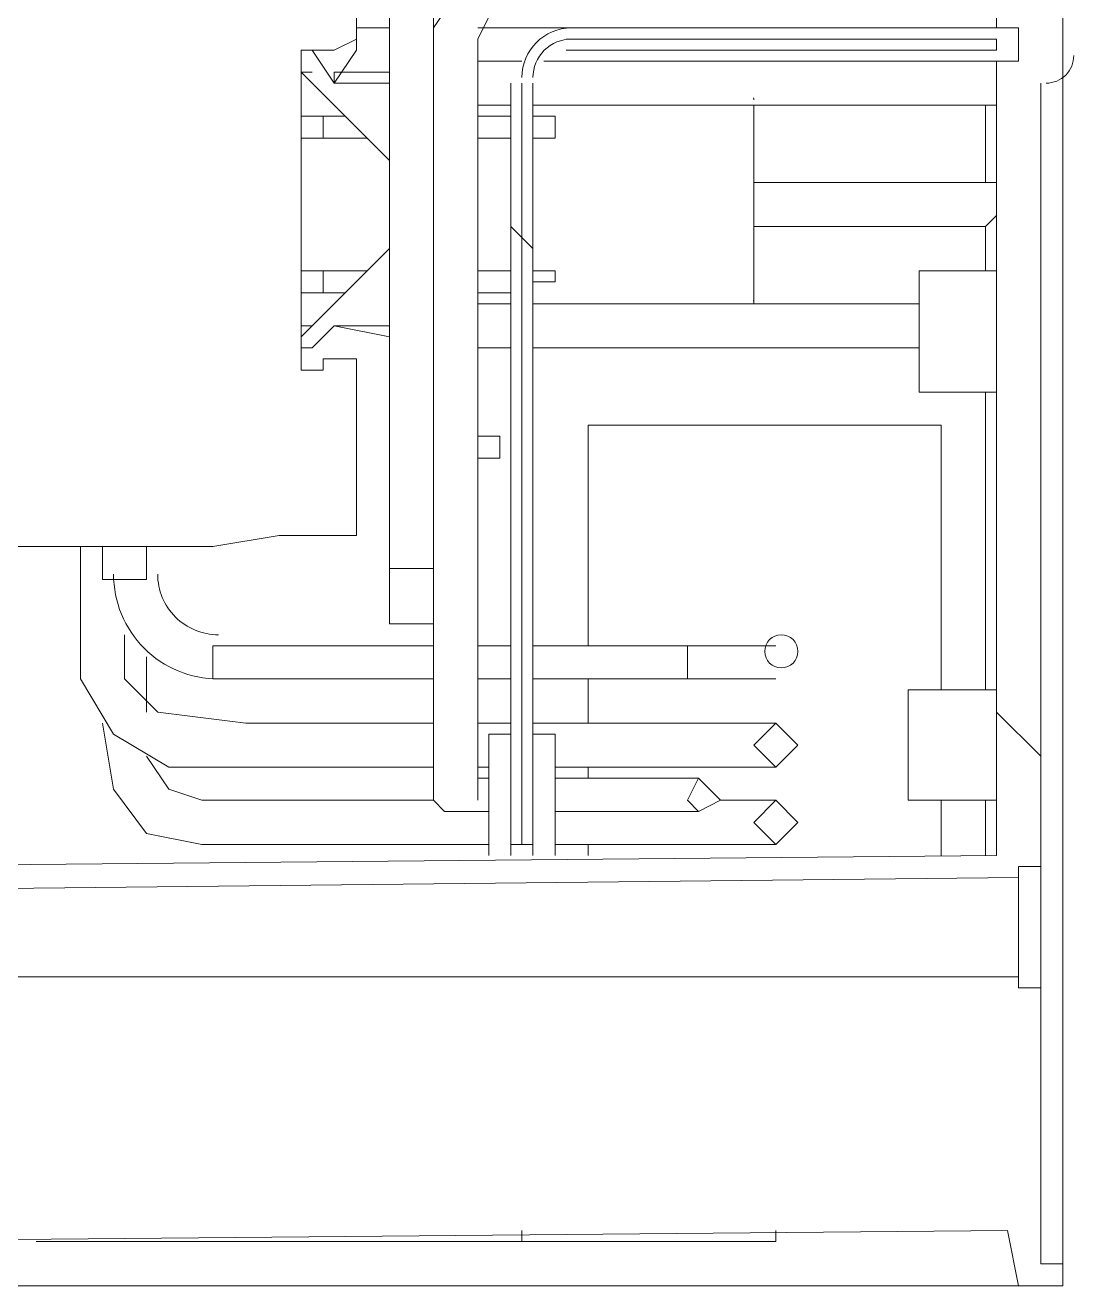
# Model space of a CAD drawing. Header units: millimetres. Extents: x 42 to 552, y 43 to 535.
# Drawn here: x 480.4396 to 480.5612, y 495.7483 to 495.8945 of the extents above; entities that cross this region are included whole.
import ezdxf

# ---------------------------------------------------------------- set-up
doc = ezdxf.new("R2010")
doc.units = ezdxf.units.MM
doc.header["$LTSCALE"] = 0.75
doc.header["$MEASUREMENT"] = 0
doc.layers.add('PDF_0', color=7, linetype='Continuous')

msp = doc.modelspace()

# ---------------------------------------------------------------- linework, layer by layer
at = {"layer": 'PDF_0', "lineweight": 18}
for points in [[(480.4152732204848, 495.7969298922134), (480.5522002639373, 495.7982095842082), (480.5522002639373, 495.8903474078396), (480.5547596479269, 495.8903474078396), (480.5547596479269, 495.8941864838242), (480.5522002639373, 495.8941864838242), (480.5522002639373, 496.2025922545907)], [(480.5278861160346, 496.005519687379), (480.5278861160346, 495.9325772436706), (480.5278861160346, 495.9146615557423), (480.5266064240395, 495.9069834037731), (480.5240470400495, 495.9044240197833), (480.5189282720703, 495.9031443277885), (480.5010125841418, 495.9031443277885), (480.4920547401775, 495.9018646357935), (480.4894953561879, 495.8980255598088), (480.4869359721984, 495.8941864838242), (480.4869359721984, 495.8225237321109), (480.4869359721984, 495.8135658881466), (480.4869359721984, 495.8058877361774), (480.4869359721984, 495.8046080441826), (480.4882156641929, 495.8033283521876), (480.4894953561879, 495.8033283521876), (480.490775048183, 495.8033283521876), (480.4933344321726, 495.8033283521876)], [(480.4920547401775, 495.8046080441826), (480.4920547401775, 495.8084471201672), (480.4920547401775, 495.8148455801417), (480.4920547401775, 495.8289221920853), (480.4920547401775, 495.8596347999625), (480.4920547401775, 495.8890677158448), (480.4920547401775, 495.8929067918292), (480.4933344321726, 495.8954661758193), (480.4971735081572, 495.8980255598088), (480.5010125841418, 495.8980255598088), (480.5150891960857, 495.8980255598088), (480.5227673480549, 495.8980255598088), (480.5291658080291, 495.9018646357935), (480.5330048840137, 495.9082630957679), (480.5330048840137, 495.9159412477371), (480.5330048840137, 495.9453741636195), (480.5330048840137, 496.005519687379)], [(480.5598784159065, 495.9978415354095), (480.5598784159065, 495.9952821514199), (480.5598784159065, 495.8941864838242), (480.5598784159065, 495.8903474078396), (480.5598784159065, 495.7508609803975)], [(480.4869359721984, 495.8929067918292), (480.4869359721984, 495.9159412477371), (480.4818172042187, 495.9159412477371), (480.4818172042187, 495.8314815760749), (480.4869359721984, 495.8314815760749)], [(480.4779781282341, 495.8941864838242), (480.4818172042187, 495.8941864838242)], [(480.4869359721984, 495.8941864838242), (480.4869359721984, 495.8941864838242)], [(480.4920547401775, 495.8941864838242), (480.5522002639373, 495.8941864838242)], [(480.4728593602545, 495.8916270998344), (480.4754187442441, 495.8877880238498), (480.4779781282341, 495.8916270998344), (480.4779781282341, 495.8929067918292)], [(480.4920547401775, 495.8903474078396), (480.4971735081572, 495.8903474078396)], [(480.4997328921468, 495.8903474078396), (480.5522002639373, 495.8903474078396)], [(480.5573190319164, 495.8877880238498), (480.5573190319164, 495.7969298922134), (480.5547596479269, 495.7969298922134), (480.5547596479269, 495.7956502002183), (480.4370279843979, 495.7943705082236)], [(480.4728593602545, 495.8890677158448), (480.4715796682594, 495.8890677158448), (480.4818172042187, 495.8788301798858)], [(480.4818172042187, 495.8877880238498), (480.4754187442441, 495.8877880238498), (480.4754187442441, 495.8890677158448), (480.4818172042187, 495.8890677158448)], [(480.4920547401775, 495.88522863986), (480.4958938161622, 495.88522863986)], [(480.4984532001522, 495.88522863986), (480.5522002639373, 495.88522863986)], [(480.5240470400495, 495.8621941839523), (480.5240470400495, 495.88522863986)], [(480.4741390522495, 495.8839489478652), (480.4741390522495, 495.8813895638754)], [(480.4920547401775, 495.8839489478652), (480.4958938161622, 495.8839489478652)], [(480.4984532001522, 495.8839489478652), (480.5010125841418, 495.8839489478652), (480.5010125841418, 495.8813895638754), (480.4984532001522, 495.8813895638754)], [(480.4792578202287, 495.8813895638754), (480.4715796682594, 495.8813895638754), (480.4741390522495, 495.8813895638754), (480.4754187442441, 495.8813895638754), (480.4766984362391, 495.8813895638754), (480.4779781282341, 495.8813895638754)], [(480.4958938161622, 495.8813895638754), (480.4920547401775, 495.8813895638754)], [(480.5522002639373, 495.8724317199113), (480.5509205719422, 495.8711520279163), (480.5240470400495, 495.8711520279163), (480.5240470400495, 495.8762707958959), (480.5509205719422, 495.8762707958959), (480.5522002639373, 495.8762707958959)], [(480.4818172042187, 495.8685926439265), (480.4715796682594, 495.8583551079677)], [(480.4779781282341, 495.8660332599369), (480.4766984362391, 495.8660332599369), (480.4754187442441, 495.8660332599369), (480.4741390522495, 495.8660332599369), (480.4715796682594, 495.8660332599369), (480.4792578202287, 495.8660332599369)], [(480.4741390522495, 495.8660332599369), (480.4741390522495, 495.8634738759471)], [(480.4920547401775, 495.8660332599369), (480.4958938161622, 495.8660332599369)], [(480.4984532001522, 495.8660332599369), (480.5010125841418, 495.8660332599369), (480.5010125841418, 495.8647535679419), (480.4984532001522, 495.8647535679419)], [(480.5522002639373, 495.8660332599369), (480.543242419973, 495.8660332599369), (480.543242419973, 495.8519566479932), (480.5522002639373, 495.8519566479932)], [(480.4958938161622, 495.8634738759471), (480.4920547401775, 495.8634738759471)], [(480.4920547401775, 495.8621941839523), (480.4958938161622, 495.8621941839523)], [(480.4984532001522, 495.8621941839523), (480.543242419973, 495.8621941839523)], [(480.4715796682594, 495.8570754159726), (480.4728593602545, 495.8570754159726), (480.4754187442441, 495.8596347999625), (480.4818172042187, 495.8596347999625)], [(480.4728593602545, 495.8596347999625), (480.4715796682594, 495.8596347999625)], [(480.4818172042187, 495.8583551079677), (480.4754187442441, 495.8596347999625)], [(480.4920547401775, 495.8570754159726), (480.4958938161622, 495.8570754159726)], [(480.4984532001522, 495.8570754159726), (480.543242419973, 495.8570754159726)], [(480.4920547401775, 495.8468378800136), (480.4946141241676, 495.8468378800136), (480.4946141241676, 495.8442784960238), (480.4920547401775, 495.8442784960238)], [(480.5048516601264, 495.8481175720084), (480.5048516601264, 495.8225237321109), (480.5048516601264, 495.8481175720084), (480.5458018039626, 495.8481175720084), (480.5458018039626, 495.8174049641315)], [(480.4459858283617, 495.834040960065), (480.4459858283617, 495.8186846561263), (480.4498249043468, 495.8122861961518), (480.456223364321, 495.8084471201672), (480.4869359721984, 495.8084471201672)], [(480.4485452123517, 495.834040960065), (480.4485452123517, 495.8302018840801)], [(480.4536639803314, 495.8302018840801), (480.4536639803314, 495.834040960065)], [(480.4818172042187, 495.8314815760749), (480.4818172042187, 495.8250831161007), (480.4869359721984, 495.8250831161007)], [(480.5573190319164, 495.8263628080957), (480.5573190319164, 495.8225237321111)], [(480.4869359721984, 495.8135658881466), (480.4651812082852, 495.8135658881466), (480.454943672326, 495.8148455801417), (480.4511045963413, 495.8186846561263), (480.4511045963413, 495.8238034241057)], [(480.4869359721984, 495.8225237321109), (480.4613421323006, 495.8225237321109)], [(480.4958938161622, 495.8225237321109), (480.4920547401775, 495.8225237321109)], [(480.5266064240395, 495.8225237321109), (480.5163688880803, 495.8225237321109), (480.4984532001522, 495.8225237321109)], [(480.4536639803314, 495.8148455801417), (480.4536639803314, 495.8161252721364), (480.4536639803314, 495.8199643481211), (480.4536639803314, 495.8212440401161)], [(480.4613421323006, 495.8186846561263), (480.4869359721984, 495.8186846561263)], [(480.4920547401775, 495.8186846561263), (480.4958938161622, 495.8186846561263)], [(480.4984532001522, 495.8186846561263), (480.5163688880803, 495.8186846561263), (480.5266064240395, 495.8186846561263)], [(480.5522002639373, 495.8174049641315), (480.541962727978, 495.8174049641315), (480.541962727978, 495.8046080441826), (480.5522002639373, 495.8046080441826)], [(480.4485452123517, 495.8135658881466), (480.4498249043468, 495.8058877361774), (480.4536639803314, 495.800768968198), (480.4600624403056, 495.799489276203), (480.4664609002798, 495.799489276203), (480.4933344321726, 495.799489276203)], [(480.4958938161622, 495.8135658881466), (480.4920547401775, 495.8135658881466)], [(480.5266064240395, 495.8135658881466), (480.5253267320445, 495.8135658881466), (480.5227673480549, 495.8135658881466), (480.5150891960857, 495.8135658881466), (480.4984532001522, 495.8135658881466)], [(480.4958938161622, 495.8122861961518), (480.4933344321726, 495.8122861961518), (480.4933344321726, 495.7982095842082)], [(480.5010125841418, 495.7982095842082), (480.5010125841418, 495.8122861961518), (480.4984532001522, 495.8122861961518), (480.4984532001522, 495.7982095842082), (480.4984532001522, 495.799489276203), (480.4958938161622, 495.799489276203), (480.4958938161622, 495.7982095842082)], [(480.4984532001522, 495.811006504157), (480.4984532001522, 495.811006504157)], [(480.4869359721984, 495.8046080441826), (480.4690202842698, 495.8046080441826), (480.4600624403056, 495.8046080441826), (480.456223364321, 495.8058877361774), (480.4536639803314, 495.809726812162)], [(480.4920547401775, 495.8084471201672), (480.4933344321726, 495.8084471201672)], [(480.5010125841418, 495.8084471201672), (480.5163688880803, 495.8084471201672), (480.5227673480549, 495.8084471201672), (480.5266064240395, 495.8084471201672)], [(480.4933344321726, 495.8071674281722), (480.4920547401775, 495.8071674281722)], [(480.5176485800753, 495.8071674281722), (480.5163688880803, 495.8071674281722), (480.5125298120956, 495.8071674281722), (480.5010125841418, 495.8071674281722)], [(480.5266064240395, 495.8046080441826), (480.5240470400495, 495.8046080441826), (480.5202079640649, 495.8046080441826)], [(480.5458018039626, 495.8046080441826), (480.5458018039626, 495.7982095842082)], [(480.5010125841418, 495.8033283521876), (480.5125298120956, 495.8033283521876), (480.5163688880803, 495.8033283521876), (480.5176485800753, 495.8033283521876)], [(480.5010125841418, 495.799489276203), (480.5163688880803, 495.799489276203), (480.5227673480549, 495.799489276203), (480.5266064240395, 495.799489276203)], [(480.5547596479269, 495.7841329722645), (480.5547596479269, 495.7956502002183)], [(480.5573190319164, 495.7828532802695), (480.5573190319164, 495.7969298922134)], [(480.4370279843979, 495.7841329722645), (480.5547596479269, 495.7841329722645), (480.5547596479269, 495.7828532802695), (480.5573190319164, 495.7828532802695), (480.5573190319164, 495.7508609803975), (480.5598784159065, 495.7508609803975), (480.5598784159065, 495.7483015964077), (480.5547596479269, 495.7483015964077), (480.5534799559318, 495.7547000563821), (480.4127138364952, 495.7534203643874)], [(480.4971735081572, 495.7547000563821), (480.4971735081572, 495.7534203643874), (480.5266064240395, 495.7534203643874), (480.5266064240395, 495.7547000563821)], [(480.4408670603825, 495.7534203643874), (480.4408670603825, 495.7534203643874)], [(480.4971735081572, 495.7534203643874), (480.4408670603825, 495.7534203643874)], [(480.5547596479269, 495.7483015964077), (480.4127138364952, 495.7483015964077)]]:
    msp.add_lwpolyline(points, dxfattribs=at)
for points in [[(480.4754187442441, 495.8916270998344), (480.4779781282341, 495.8929067918292), (480.4779781282341, 495.9082630957679), (480.4690202842698, 495.9082630957679), (480.4613421323006, 495.9095427877627), (480.4357482924029, 495.9095427877627), (480.4357482924029, 495.8941864838242), (480.4127138364952, 495.8941864838242), (480.4127138364952, 495.8493972640034), (480.4357482924029, 495.8493972640034), (480.4357482924029, 495.834040960065), (480.4613421323006, 495.834040960065), (480.4690202842698, 495.8353206520597), (480.4779781282341, 495.8353206520597), (480.4779781282341, 495.8557957239778), (480.4741390522495, 495.8557957239778), (480.4741390522495, 495.8545160319828), (480.4715796682594, 495.8545160319828), (480.4715796682594, 495.8916270998344)], [(480.4766984362391, 495.8839489478652), (480.4754187442441, 495.8839489478652), (480.4741390522495, 495.8839489478652), (480.4715796682594, 495.8839489478652)], [(480.4715796682594, 495.8634738759471), (480.4741390522495, 495.8634738759471), (480.4754187442441, 495.8634738759471), (480.4766984362391, 495.8634738759471)], [(480.5048516601264, 495.8186846561263), (480.5048516601264, 495.8135658881466)], [(480.5266064240395, 495.8084471201672), (480.5240470400495, 495.811006504157), (480.5266064240395, 495.8135658881466), (480.5291658080291, 495.811006504157)], [(480.5048516601264, 495.8084471201672), (480.5048516601264, 495.8071674281722)], [(480.5176485800753, 495.8033283521876), (480.5163688880803, 495.8046080441826), (480.5176485800753, 495.8071674281722), (480.5202079640649, 495.8046080441826)], [(480.5266064240395, 495.799489276203), (480.5240470400495, 495.8020486601928), (480.5266064240395, 495.8046080441826), (480.5291658080291, 495.8020486601928)], [(480.5048516601264, 495.799489276203), (480.5048516601264, 495.7982095842082)]]:
    msp.add_lwpolyline(points, close=True, dxfattribs=at)
at = {"layer": 'PDF_0', "color": 5, "lineweight": 18}
for points in [[(480.5029321221341, 495.8941864838242, 0.4141666667017981), (480.4971735081567, 495.8884278698473, -0.4141666667017981)], [(480.5029321221341, 495.8929067918292, 0.4142142856578846), (480.4984532001522, 495.8884278698473, -0.4142142856578846)]]:
    msp.add_lwpolyline(points, format="xyb", close=True, dxfattribs=at)
for points in [[(480.5522002639373, 495.8916270998344), (480.5022922761368, 495.8916270998344), (480.5522002639373, 495.8916270998344), (480.5522002639373, 495.8929067918292), (480.5022922761368, 495.8929067918292), (480.5522002639373, 495.8929067918292)], [(480.4971735081572, 495.8877880238498), (480.4971735081572, 495.799489276203)], [(480.4984532001522, 495.8877880238498), (480.4984532001522, 495.799489276203)]]:
    msp.add_lwpolyline(points, dxfattribs=at)
msp.add_lwpolyline([(480.4958938161622, 495.799489276203), (480.4958938161622, 495.8877880238498)], close=True, dxfattribs=at)
at = {"layer": 'PDF_0', "color": 8, "lineweight": 18, "true_color": 0x808080}
for points in [[(480.5509205719422, 495.8762707958959), (480.5509205719422, 495.88522863986)], [(480.5509205719422, 495.8660332599369), (480.5509205719422, 495.8711520279163)], [(480.5509205719422, 495.8174049641315), (480.5509205719422, 495.8519566479932)], [(480.4485452123517, 495.8302018840801), (480.4536639803314, 495.8302018840801)], [(480.4613421323006, 495.8186846561263), (480.4613421323006, 495.8225237321109)], [(480.5163688880803, 495.8186846561263), (480.5163688880803, 495.8225237321109)], [(480.5509205719422, 495.7982095842082), (480.5509205719422, 495.8046080441826)]]:
    msp.add_lwpolyline(points, dxfattribs=at)
at = {"layer": 'PDF_0', "color": 5, "lineweight": 0}
msp.add_lwpolyline([(480.4984532001522, 495.8685926439265), (480.4958938161622, 495.8711520279163)], dxfattribs=at)
at = {"layer": 'PDF_0', "lineweight": 0}
msp.add_lwpolyline([(480.5573190319164, 495.809726812162), (480.5522002639373, 495.8148455801417)], dxfattribs=at)
at = {"layer": 'PDF_0', "lineweight": 18}
msp.add_circle((480.5272469701576, 495.8218831859925), 0.001920238240822494, dxfattribs=at)
for centre, radius, start, end in [((480.5579593499028, 495.8909867818478), 0.0031987580326869, 269.9915457893957, 0.008454217769408872), ((480.5206519159001, 495.8858695998759), 0.0033951242578863, 359.9855191267411, 3.854100914652046), ((480.5210562772504, 495.862826164774), 0.002990773141071643, 355.5618009427184, 0.1506773901089377), ((480.461981495187, 495.8308412469668), 0.01215659085011893, 179.9977230287018, 270.002276971689), ((480.4619812675101, 495.8308410192896), 0.007037595220085949, 179.9942132004854, 270.0057867966485)]:
    msp.add_arc(centre, radius, start, end, dxfattribs=at)

doc.saveas('drawing.dxf')
